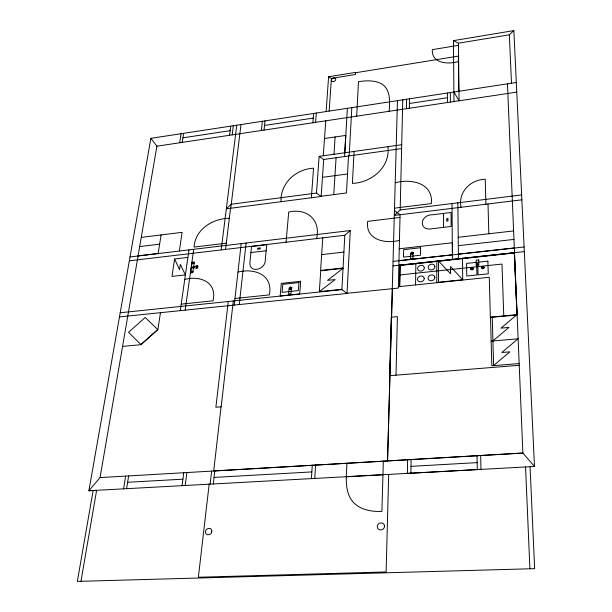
<?xml version="1.0" encoding="UTF-8"?>
<svg xmlns="http://www.w3.org/2000/svg" width="612" height="612" viewBox="0 0 612 612"><rect width="100%" height="100%" fill="white"/><g stroke="black" fill="none" stroke-linecap="round" stroke-linejoin="round"><path stroke-width="0.92" d="M436.761 282.66L436.815 261.125M410.912 473.206L411.111 459.536M415.556 284.855L415.854 263.412M407.6 459.734L407.378 473.397L480.971 469.389L480.68 455.496M409.313 108.217L409.497 98.807M406.444 108.645L406.643 99.243M400.095 265.111L399.651 286.569L400.064 265.47L514.44 253.001L516.972 314.966L490.357 317.444L489.271 277.282L398.351 286.707M396.002 375.179L397.395 316.626L391.198 317.223L389.615 375.684L519.221 365.303M521.868 199.818L394.373 215.432L400.172 209.97L402.772 99.84M388.689 474.415L386.126 571.96L198.365 577.254L209.174 484.184M397.463 100.651L387.549 460.958L213.703 470.957L221.062 406.819M383.341 461.142L381.903 511.334C370.291 511.999 356.781 509.222 350.447 498.428C344.61 487.626 346.423 474.973 346.943 463.261M394.503 210.666L400.057 214.736L398.32 288.091L392.399 288.696L387.549 460.958L522.893 453.048L534.498 466.474L88.885 490.732L150.889 138.327L516.306 82.49M387.97 146.666C390.311 167.198 371.721 182.636 352.397 183.401L354.065 151.447M389.186 111.246C389.714 102.028 390.93 90.025 382.056 84.104C374.919 80.034 366.328 80.509 358.471 81.671L356.689 116.127M119.47 316.917L347.019 293.454L350.293 230.54L130.019 256.948M348.526 156.006L346.484 192.971L321.132 196.268M349.154 155.922L351.816 107.62M347.019 293.454L341.901 289.644L344.808 235.23M344.77 152.755L345.772 135.413L324.49 138.511L323.274 155.785M344.579 156.557L347.371 108.301M314.759 478.439L315.601 465.074M333.762 194.631L336.08 157.751M311.401 478.622L312.265 465.265M333.991 154.27L335.101 136.966M343.034 267.972L320.604 270.443L322.776 237.846M319.334 291.641L320.742 270.787L343.018 268.339L327.55 280.38L335.169 279.569L319.342 291.61L341.863 289.292M329.149 111.086L331.406 78.397L328.59 76.768L326.135 111.545M316.595 238.581C320.971 219.861 306.849 207.812 288.719 212.05L286.049 242.214M324.521 138.503L325.768 120.809M321.116 196.49L323.717 159.48L319.15 156.366L316.473 193.055L321.116 196.49L226.325 208.814L231.26 204.232L316.473 193.055M311.332 197.76L313.573 168.201C295.91 169.034 280.082 183.363 281.084 201.7M315.608 122.301L316.312 113.052M312.877 122.714L313.596 113.465M250.912 252.557L250.002 261.339C248.181 274.375 266.082 270.053 265.287 259.587L266.763 244.67L251.57 246.475L250.912 252.557L266.159 250.775M264.017 130.058L265.004 120.885M261.362 130.455L262.364 121.291M239.254 304.562L246.093 243.033M210.13 484.13L211.63 471.11M233.302 300.966L221.169 406.812L215.875 407.209L228.284 301.494M213.305 483.962L214.781 470.926M234.205 305.082L241.205 243.622M225.522 249.398L230.563 208.264M230.77 208.241L240.998 124.557M221.192 249.918L236.76 125.2M232.178 134.847L233.333 125.728M229.569 135.237L230.739 126.126M185.207 485.492L186.867 472.548M182.085 485.66L183.753 472.732M194.226 267.696L194.356 266.786M185.168 310.139L193.713 249.313M193.522 267.781L192.841 272.669L190.584 272.929L192.084 262.234L194.333 261.967L193.652 266.863M180.272 310.644L188.97 249.88M179.354 251.012L182.124 232.338L141.257 237.387M174.611 258.968L171.987 276.41L185.367 274.895L180.326 264.376L179.538 269.708L174.611 258.968L187.869 257.4M160.466 312.686L157.881 329.516L140.837 344.694L122.561 346.423M126.623 488.682L128.619 475.929M182.2 142.359L183.615 133.324M123.601 488.85L125.613 476.105M179.66 142.734L181.091 133.707M158.118 253.559L161.109 234.901M80.952 581.301L96.612 490.311L88.885 490.732L100.07 477.589L156.901 146.161L150.889 138.327M93.146 490.503L77.349 581.4L534.651 568.663L530.053 466.719M331.291 80.011L332.033 78.81L333.456 78.061M453.966 101.561L453.477 40.637L458.426 43.207L509.329 34.792L513.851 30.6L534.498 466.474M350.293 230.54L344.9 235.222L129.331 260.827M493.486 365.647L509.88 351.831L501.763 352.512L518.02 338.796L491.153 341.136M398.863 265.256L514.264 252.649L517.018 314.66L500.968 328.139L508.977 327.42L492.798 340.991M290.555 288.879L291.258 288.214L290.677 287.441L289.69 288.13L290.279 288.902M453.477 40.637L513.851 30.6M458.449 45.342L432.324 49.641C431.338 63.839 448.764 64.574 458.633 61.452M328.59 76.768L355.503 72.4L355.388 74.519L331.406 78.397M355.488 72.767L458.35 56.105L458.74 91.272M182.911 137.83L230.15 130.67M264.514 125.46L313.237 118.078M409.405 103.497L447.441 97.736M156.894 146.191L516.765 92.121M319.15 156.366L401.709 144.73M323.717 159.48L401.617 148.578M322.463 177.342L347.532 173.953M395.253 182.728C410.935 178.467 433.441 182.858 431.353 203.574L394.564 208.149M229.332 218.293C212.701 218.461 195.251 229.217 194.05 247.08L226.287 243.186M400.172 209.97L521.638 194.937M443.539 213.404L432.829 214.743C419.702 214.307 417.95 231.849 432.761 228.636L451.136 226.478L451.052 212.494L443.539 213.404L443.562 227.366M139.681 246.598L159.633 244.15M399.988 217.428L367.69 221.36C365.089 240.019 385.422 244.073 399.452 240.363M138.083 255.9L158.133 253.498M191.923 263.374L194.18 263.084M191.395 267.123L194.578 266.755L197.064 265.554L198.013 266.113L197.821 267.536L196.682 268.331L194.448 267.673L191.273 268.041M458.273 237.28L513.606 230.931M321.644 254.615L343.913 252.067M190.737 271.835L192.994 271.583M399.253 248.786L452.39 242.75L452.467 254.753L398.97 260.658M458.357 245.664L513.965 239.407M237.969 272.072C254.447 267.88 273.273 274.704 269.402 294.877L234.954 298.495M184.748 279.409C200.178 275.385 217.321 282.063 213.075 300.79L181.206 304.133M458.442 254.125L514.317 247.959M393.133 261.423L524.101 246.965M393.011 265.929L524.316 251.601M399.866 274.941L501.985 264.063L503.768 315.891M120.197 312.763L341.901 289.644M462.741 279.73L438.49 282.247L438.521 261.049L450.577 273.778L450.539 266.557L462.703 279.738L462.481 258.432M347.027 293.286L392.399 288.696M517.018 314.66L490.495 317.131L491.818 365.777L519.06 363.582M100.07 477.589L522.893 453.048L507.463 83.844M127.625 482.287L182.927 479.173M214.039 477.421L311.837 471.921M411.004 466.344L477.176 462.626M346.315 476.725L382.959 474.721M333.9 77.992L335.705 78.78C336.363 80.746 333.471 82.337 331.865 81.35L331.268 80.363M453.89 92.029L459.077 100.735L458.426 43.207M509.329 34.792L511.479 83.232M525.547 466.964L529.908 568.8M492.255 316.962L493.624 365.632M488.009 203.972L488.827 233.776M485.89 204.224L485.239 179.285C470.536 179.446 457.853 192.214 461.035 207.269M477.046 455.703L477.306 469.588M457.868 202.824L458.419 258.792M452.023 203.551L452.39 259.45M450.34 92.573L450.394 102.043M447.418 93.016L447.456 102.487M434.887 277.144C435.193 280.847 428.813 282.369 428.01 278.445C427.719 274.757 434.069 273.235 434.887 277.144M434.918 266.404C435.216 270.06 428.905 271.59 428.086 267.712C427.803 264.063 434.099 262.54 434.918 266.404M424.246 278.261C424.544 281.941 418.187 283.478 417.399 279.554C417.124 275.89 423.45 274.352 424.246 278.261M424.346 267.543C424.629 271.177 418.34 272.723 417.545 268.844C417.277 265.218 423.535 263.68 424.346 267.543M420.521 247.753L420.436 255.227L403.469 257.117L403.629 249.665L420.521 247.753M412.825 252.986L412.121 253.911L411.142 253.429L411.845 252.504L412.825 252.986M412.993 253.513L412.909 258.555L410.392 258.83L410.476 253.796L412.993 253.513M413.452 252.825L412.22 254.431L410.514 253.597L411.746 251.983L413.452 252.825M384.489 525.915C384.971 530.329 377.665 531.675 377.26 526.901C376.801 522.503 384.076 521.156 384.489 525.915M298.97 282.583L298.335 290.623L282.101 292.337L282.805 284.312L298.97 282.583M300.683 281.291L299.689 293.959L280.174 295.994L281.291 283.379L300.683 281.291M291.388 288.78L290.968 293.814L288.581 294.066L289.002 289.032L291.388 288.78M291.886 287.808L290.616 289.407L289.063 288.543L290.333 286.944L291.886 287.808M197.538 266.618C196.383 271.338 196.49 263.321 197.538 266.618M260.1 247.959L259.993 248.985L257.568 249.268L257.675 248.243L260.1 247.959M211.874 531.124C212.135 535.003 205.517 536.594 205.433 532.027C205.181 528.156 211.783 526.565 211.874 531.124M192.137 271.177L191.885 271.705L192.137 271.177M193.063 263.244L192.772 263.772L193.063 263.244M483.648 267.689L482.937 268.377L481.889 267.88L482.906 266.886L483.648 267.689M484.314 267.719L483.067 268.928L481.231 268.048L481.652 266.847L483.006 266.319L483.832 266.61L484.314 267.719M472.77 268.844L472.059 269.532L471.018 269.028L472.036 268.048L472.77 268.844M473.428 268.875L472.189 270.083L470.368 269.196L470.796 268.002L472.143 267.475L472.961 267.773L473.428 268.875M157.743 329.577L140.974 344.587L128.558 332.293L145.182 317.49L157.743 329.577M447.946 218.721L446.676 218.874L446.683 221.093L447.953 220.94L447.946 218.721M478.729 259.886L476.113 260.169L476.213 265.356L478.844 265.072L478.729 259.886M476.687 262.326L466.589 263.412L466.772 276.035L476.939 274.972L476.687 262.326M487.902 261.156L477.75 262.25L478.018 274.887L488.238 273.816L487.902 261.156"/></g></svg>
